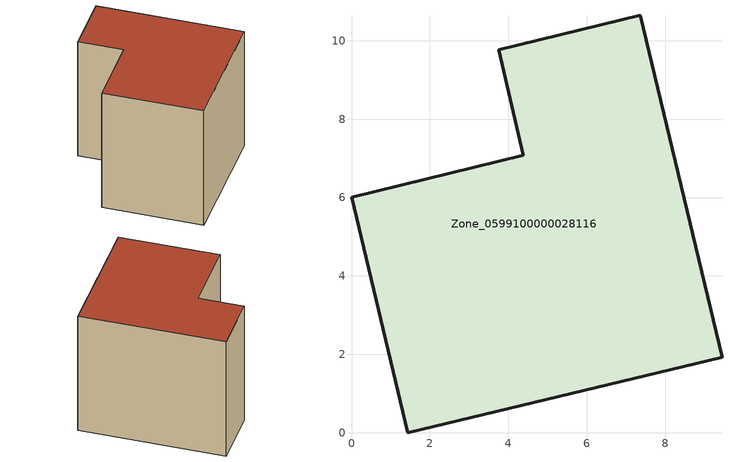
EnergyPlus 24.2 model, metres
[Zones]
Zone_0599100000028116
 floor ground (C_G): 7.37,10.65 9.45,1.93 1.44,0 0,6 4.38,7.08 3.75,9.77 z0
 wall outside (C_F): 1.44,0 9.45,1.93 7.37,10.65 3.75,9.77 4.38,7.08 0,6 1.44,0 z0:8.15
 roof outside (C_R): 9.45,1.93 7.37,10.65 3.75,9.77 4.38,7.08 0,6 1.44,0 z8.15
[BUILDING]
Pand.0599100000028116: North Axis=0; Terrain=City; Loads Convergence Tolerance Value=0.04; Temperature Convergence Tolerance Value=0.4; Solar Distribution=FullExterior; Maximum Number of Warmup Days=25; Minimum Number of Warmup Days=1
[Site:Location]
Rotterdam.The.Hague.AP_ZH_NLD Design_Conditions: Latitude=51.96; Longitude=4.45; Time Zone=1; Elevation=-4.5
[SITE:GROUNDTEMPERATURE:BUILDINGSURFACE]
18, 18, 18, 18, 18, 18, 18, 18, 18, 18, 18, 18
[MATERIAL] Thermal Absorptance=0.9; Solar Absorptance=0.7; Visible Absorptance=0.7
Name | Roughness | Thickness | Conductivity | Density | Specific Heat
G.TC.1965-1974 | MediumSmooth | 0.15 | 0.882353 | 540 | 1210
F.TC.1965-1974 | Rough | 0.3 | 0.697674 | 1920 | 840
R.TC.1965-1974 | MediumRough | 0.2 | 0.232558 | 1500 | 1000
[CONSTRUCTION]
C_G: G.TC.1965-1974
C_F: F.TC.1965-1974
C_R: R.TC.1965-1974
[ZONE]
Zone_0599100000028116: Type=1; Multiplier=1; Ceiling Height=Autocalculate; Volume=Autocalculate; Floor Area=autocalculate; Part of Total Floor Area=Yes
[ZONEINFILTRATION:DESIGNFLOWRATE]
Infil_Zone_0599100000028116: Zone or ZoneList or Space or SpaceList=Zone_0599100000028116; Schedule=AlwaysOn; Design Flow Rate Calculation Method=Flow/Area; Flow Rate per Floor Area=0.003; Constant Term Coefficient=1; Temperature Term Coefficient=0; Velocity Term Coefficient=0; Velocity Squared Term Coefficient=0
[HVACTEMPLATE:ZONE:IDEALLOADSAIRSYSTEM]
Zone_0599100000028116: Maximum Heating Supply Air Temperature=50; Minimum Cooling Supply Air Temperature=13; Maximum Heating Supply Air Humidity Ratio=0.0156; Minimum Cooling Supply Air Humidity Ratio=0.0077; Heating Limit=NoLimit; Cooling Limit=NoLimit; Dehumidification Control Type=ConstantSensibleHeatRatio; Cooling Sensible Heat Ratio=0.7; Dehumidification Setpoint=60; Humidification Control Type=None; Humidification Setpoint=30; Outdoor Air Method=None; Outdoor Air Flow Rate per Person=0.00944; Outdoor Air Flow Rate per Zone Floor Area=0; Outdoor Air Flow Rate per Zone=0; Demand Controlled Ventilation Type=None; Outdoor Air Economizer Type=NoEconomizer; Heat Recovery Type=None; Sensible Heat Recovery Effectiveness=0.7; Latent Heat Recovery Effectiveness=0.65
[ZONECONTROL:THERMOSTAT]
ThermostatControl_Zone_0599100000028116: Zone or ZoneList=Zone_0599100000028116; Control Type Schedule=DualSetpointControlType; Control 1=Thermostat_Zone_0599100000028116; Temperature Difference Between Cutout And Setpoint=0
[THERMOSTATSETPOINT:DUALSETPOINT]
Thermostat_Zone_0599100000028116: Heating Setpoint Temperature Schedule=HeatingSetpoint_Zone_0599100000028116; Cooling Setpoint Temperature Schedule=CoolingSetpoint_Zone_0599100000028116
[SCHEDULE:COMPACT]
HeatingSetpoint_Zone_0599100000028116: Through: 12/31, For: AllDays, Until: 24:00, 21
CoolingSetpoint_Zone_0599100000028116: Through: 12/31, For: AllDays, Until: 24:00, 24
DualSetpointControlType: Through: 12/31, For: AllDays, Until: 24:00, 4
AlwaysOn: Through: 12/31, For: AllDays, Until: 24:00, 1
